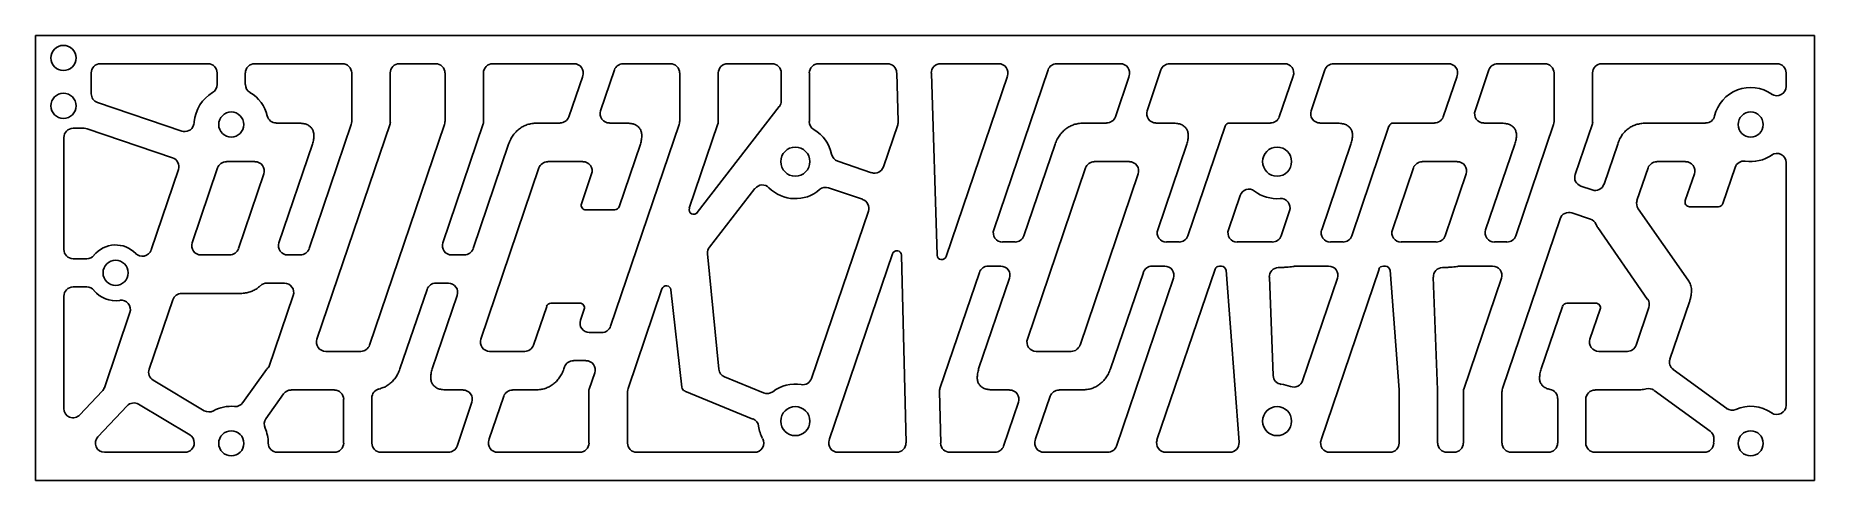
# Model space of a CAD drawing. Header units: inches. Extents: x -6 to 6, y -1.5 to 1.5.
import ezdxf

# ---------------------------------------------------------------- set-up
doc = ezdxf.new("R2010")
doc.units = ezdxf.units.IN
doc.header["$MEASUREMENT"] = 0

msp = doc.modelspace()

# ---------------------------------------------------------------- linework, layer by layer
at = {"color": 7, "linetype": 'Continuous', "lineweight": 25}
for p, q in [((6, 1.5), (-6, 1.5)), ((-6, 1.5), (-6, -1.5)), ((6, -1.5), (6, 1.5)), ((-5.625, 1.108), (-5.625, 1.248)), ((-4.838, 1.31), (-5.562, 1.31)), ((-4.775, 1.248), (-4.775, 1.17)), ((-4.585, 1.248), (-4.585, 1.17)), ((-3.93, 1.31), (-4.522, 1.31)), ((-3.867, 1.248), (-3.867, 0.92)), ((-3.607, 0.915), (-3.607, 1.248)), ((-3.301, 1.31), (-3.545, 1.31)), ((-3.238, 1.248), (-3.238, 0.92)), ((-2.978, 0.915), (-2.978, 1.248)), ((-2.368, 1.31), (-2.916, 1.31)), ((-2.309, 1.227), (-2.403, 0.952)), ((-2.188, 0.993), (-2.095, 1.268)), ((-1.718, 1.31), (-2.036, 1.31)), ((-1.655, 1.248), (-1.655, 0.92)), ((-1.395, 0.915), (-1.395, 1.248)), ((-1.032, 1.31), (-1.332, 1.31)), ((-0.97, 1.06), (-0.97, 1.248)), ((-0.78, 0.92), (-0.78, 1.248)), ((-0.254, 1.31), (-0.718, 1.31)), ((-0.191, 1.249), (-0.181, 0.921)), ((0.043, 1.246), (0.082, 0.019)), ((0.497, 1.31), (0.105, 1.31)), ((0.142, 0.01), (0.556, 1.227)), ((0.83, 1.268), (0.464, 0.19)), ((1.318, 1.31), (0.889, 1.31)), ((1.378, 1.227), (1.284, 0.952)), ((1.498, 0.993), (1.592, 1.268)), ((2.425, 1.31), (1.651, 1.31)), ((2.39, 0.952), (2.484, 1.227)), ((2.605, 0.993), (2.698, 1.268)), ((3.531, 1.31), (2.757, 1.31)), ((3.496, 0.952), (3.59, 1.227)), ((3.711, 0.993), (3.804, 1.268)), ((4.181, 1.31), (3.863, 1.31)), ((4.244, 1.248), (4.244, 0.92)), ((4.504, 0.915), (4.504, 1.248)), ((5.747, 1.31), (4.566, 1.31)), ((5.81, 1.157), (5.81, 1.248)), ((-5.583, 1.049), (-5.014, 0.856)), ((-1.536, 0.307), (-0.983, 1.022)), ((-5.747, 0.875), (-5.672, 0.875)), ((-5.652, 0.872), (-5.076, 0.676)), ((-4.935, 0.895), (-4.933, 0.902)), ((-4.376, 0.91), (-4.226, 0.91)), ((-4.155, 0.063), (-3.871, 0.9)), ((-3.609, 0.905), (-4.102, -0.547)), ((-3.747, -0.587), (-3.242, 0.9)), ((-2.98, 0.905), (-3.252, 0.103)), ((-2.619, 0.91), (-2.462, 0.91)), ((-2.129, 0.91), (-2.014, 0.91)), ((-2.121, -0.46), (-1.659, 0.9)), ((-1.397, 0.905), (-1.59, 0.336)), ((-0.281, 0.614), (-0.184, 0.899)), ((1.067, 0.91), (1.225, 0.91)), ((1.558, 0.91), (1.673, 0.91)), ((1.773, 0.15), (2.024, 0.889)), ((2.054, 0.91), (2.331, 0.91)), ((2.664, 0.91), (2.779, 0.91)), ((2.879, 0.15), (3.13, 0.889)), ((3.16, 0.91), (3.437, 0.91)), ((3.77, 0.91), (3.885, 0.91)), ((3.985, 0.15), (4.24, 0.9)), ((4.502, 0.905), (4.386, 0.564)), ((4.863, 0.91), (5.266, 0.91)), ((-5.81, 0.812), (-5.81, 0.058)), ((-4.132, 0.768), (-4.358, 0.103)), ((-3.049, 0.063), (-2.809, 0.768)), ((-1.92, 0.768), (-2.064, 0.346)), ((0.667, 0.15), (0.877, 0.768)), ((1.767, 0.768), (1.57, 0.19)), ((2.873, 0.768), (2.676, 0.19)), ((3.979, 0.768), (3.782, 0.19)), ((4.581, 0.498), (4.673, 0.768)), ((-4.773, 0.607), (-4.944, 0.103)), ((-4.52, 0.65), (-4.713, 0.65)), ((-2.604, 0.607), (-2.996, -0.547)), ((-2.308, 0.65), (-2.545, 0.65)), ((-0.589, 0.653), (-0.36, 0.575)), ((1.083, 0.607), (0.691, -0.547)), ((1.379, 0.65), (1.142, 0.65)), ((3.295, 0.607), (3.153, 0.19)), ((3.591, 0.65), (3.354, 0.65)), ((4.878, 0.607), (4.803, 0.387)), ((5.131, 0.65), (4.937, 0.65)), ((5.465, 0.611), (5.382, 0.367)), ((5.81, -0.993), (5.81, 0.643)), ((-5.221, 0.054), (-5.036, 0.596)), ((-4.632, 0.063), (-4.461, 0.567)), ((-2.317, 0.366), (-2.249, 0.567)), ((1.046, -0.587), (1.438, 0.567)), ((3.508, 0.15), (3.65, 0.567)), ((4.501, 0.459), (4.425, 0.484)), ((5.129, 0.387), (5.19, 0.567)), ((-1.147, 0.469), (-1.454, 0.073)), ((-0.65, 0.473), (-0.421, 0.396)), ((2.126, 0.422), (2.047, 0.19)), ((-2.093, 0.324), (-2.288, 0.324)), ((-0.766, -0.812), (-0.382, 0.316)), ((2.402, 0.15), (2.46, 0.318)), ((4.285, 0.265), (3.895, -0.88)), ((4.489, 0.262), (4.364, 0.305)), ((4.811, 0.331), (5.149, -0.15)), ((5.353, 0.346), (5.158, 0.346)), ((4.875, -0.279), (4.538, 0.205)), ((-4.884, 0.021), (-4.691, 0.021)), ((-4.299, 0.021), (-4.214, 0.021)), ((-3.193, 0.021), (-3.108, 0.021)), ((-1.467, 0.029), (-1.391, -0.75)), ((-0.22, 0.028), (-0.647, -1.227)), ((-0.128, -1.246), (-0.159, 0.019)), ((0.608, 0.108), (0.523, 0.108)), ((1.714, 0.108), (1.629, 0.108)), ((2.106, 0.108), (2.343, 0.108)), ((2.82, 0.108), (2.735, 0.108)), ((3.212, 0.108), (3.449, 0.108)), ((3.926, 0.108), (3.841, 0.108)), ((-5.654, -0.005), (-5.747, -0.005)), ((0.367, -0.097), (0.101, -0.879)), ((0.511, -0.054), (0.426, -0.054)), ((1.473, -0.097), (1.251, -0.748)), ((1.617, -0.054), (1.532, -0.054)), ((1.957, -0.076), (1.565, -1.227)), ((2, -0.054), (1.986, -0.054)), ((2.119, -1.243), (2.031, -0.083)), ((2.723, -0.054), (2.504, -0.054)), ((3.063, -0.076), (2.672, -1.227)), ((3.106, -0.054), (3.092, -0.054)), ((3.198, -0.888), (3.137, -0.083)), ((3.829, -0.054), (3.61, -0.054)), ((-5.654, -0.195), (-5.747, -0.195)), ((-4.616, -0.239), (-5.015, -0.239)), ((-4.439, -0.169), (-4.321, -0.169)), ((-3.359, -0.212), (-3.542, -0.748)), ((-3.215, -0.169), (-3.3, -0.169)), ((-1.775, -0.208), (-2.003, -0.88)), ((-1.64, -0.872), (-1.714, -0.215)), ((0.362, -0.748), (0.57, -0.137)), ((1.292, -1.268), (1.676, -0.137)), ((2.323, -0.13), (2.349, -0.792)), ((2.547, -0.829), (2.782, -0.137)), ((3.429, -0.13), (3.458, -0.889)), ((3.634, -0.885), (3.888, -0.137)), ((-5.81, -0.258), (-5.81, -1.015)), ((-5.074, -0.282), (-5.234, -0.75)), ((-4.427, -0.736), (-4.262, -0.252)), ((-3.325, -0.748), (-3.156, -0.252)), ((-2.641, -0.587), (-2.552, -0.326)), ((-2.523, -0.304), (-2.328, -0.304)), ((-2.299, -0.346), (-2.324, -0.42)), ((4.157, -0.748), (4.301, -0.326)), ((4.33, -0.304), (4.525, -0.304)), ((4.554, -0.346), (4.486, -0.547)), ((4.797, -0.587), (4.883, -0.334)), ((5.157, -0.296), (5.025, -0.682)), ((-5.536, -0.875), (-5.364, -0.367)), ((-2.18, -0.502), (-2.265, -0.502)), ((-4.043, -0.63), (-3.806, -0.63)), ((-2.937, -0.63), (-2.7, -0.63)), ((-2.287, -0.692), (-2.372, -0.692)), ((0.75, -0.63), (0.986, -0.63)), ((4.545, -0.63), (4.738, -0.63)), ((-5.207, -0.824), (-4.863, -1.03)), ((-4.601, -0.975), (-4.442, -0.751)), ((-2.431, -0.735), (-2.436, -0.748)), ((-2.265, -0.885), (-2.228, -0.775)), ((-1.089, -0.91), (-1.353, -0.802)), ((5.408, -1.014), (5.048, -0.753)), ((-5.55, -0.898), (-5.702, -1.058)), ((-4.446, -1.085), (-4.327, -0.916)), ((-3.984, -0.89), (-4.276, -0.89)), ((-3.922, -0.953), (-3.922, -1.248)), ((-3.732, -1.248), (-3.732, -0.944)), ((-3.116, -0.89), (-3.231, -0.89)), ((-2.942, -1.227), (-2.842, -0.932)), ((-2.626, -0.89), (-2.783, -0.89)), ((-2.267, -0.895), (-2.267, -1.248)), ((-2.007, -1.248), (-2.007, -0.9)), ((-1.621, -0.897), (-1.161, -1.086)), ((0.106, -1.249), (0.097, -0.901)), ((0.571, -0.89), (0.456, -0.89)), ((0.744, -1.227), (0.844, -0.932)), ((1.061, -0.89), (0.904, -0.89)), ((3.198, -0.892), (3.198, -1.248)), ((3.458, -1.248), (3.458, -0.891)), ((3.632, -0.895), (3.632, -1.248)), ((3.892, -1.248), (3.892, -0.9)), ((4.268, -0.948), (4.268, -1.248)), ((4.458, -1.248), (4.458, -0.953)), ((4.813, -0.89), (4.52, -0.89)), ((5.296, -1.168), (4.918, -0.893)), ((-5.579, -1.205), (-5.383, -0.997)), ((-5.305, -0.986), (-4.96, -1.193)), ((-3.056, -0.973), (-3.157, -1.268)), ((0.63, -0.973), (0.53, -1.268)), ((-5.534, -1.31), (-4.992, -1.31)), ((-4.368, -1.31), (-3.984, -1.31)), ((-3.669, -1.31), (-3.216, -1.31)), ((-2.883, -1.31), (-2.329, -1.31)), ((-1.944, -1.31), (-1.15, -1.31)), ((-0.587, -1.31), (-0.191, -1.31)), ((0.168, -1.31), (0.471, -1.31)), ((0.803, -1.31), (1.232, -1.31)), ((1.625, -1.31), (2.056, -1.31)), ((2.731, -1.31), (3.136, -1.31)), ((3.521, -1.31), (3.569, -1.31)), ((3.955, -1.31), (4.205, -1.31)), ((4.52, -1.31), (5.258, -1.31)), ((-6, -1.5), (6, -1.5))]:
    msp.add_line(p, q, dxfattribs=at)
for centre, radius in [((-5.812, 1.349), 0.0848), ((-5.812, 1.026), 0.0848), ((-4.68, 0.9), 0.0847), ((5.57, 0.9), 0.0847), ((-0.875, 0.65), 0.098), ((2.375, 0.65), 0.098), ((-5.46, -0.1), 0.0847), ((-0.875, -1.1), 0.098), ((2.375, -1.1), 0.098), ((-4.68, -1.25), 0.0848), ((5.57, -1.25), 0.0847)]:
    msp.add_circle(centre, radius, dxfattribs=at)
for centre, radius, start, end in [((-5.562, 1.248), 0.0625, 90, 180), ((-4.838, 1.248), 0.0625, 0, 90), ((-4.522, 1.248), 0.0625, 90, 180), ((-3.93, 1.248), 0.0625, 0, 90), ((-3.545, 1.248), 0.0625, 90, 180), ((-3.301, 1.248), 0.0625, 0, 90), ((-2.916, 1.248), 0.0625, 90, 180), ((-2.368, 1.248), 0.0625, 341.2434, 90), ((-2.036, 1.248), 0.0625, 90, 161.2434), ((-1.718, 1.248), 0.0625, 0, 90), ((-1.332, 1.248), 0.0625, 90, 180), ((-1.032, 1.248), 0.0625, 0, 90), ((-0.718, 1.248), 0.0625, 90, 180), ((-0.254, 1.248), 0.0625, 1.8189, 90), ((0.105, 1.248), 0.0625, 90, 181.8189), ((0.497, 1.248), 0.0625, 341.2324, 90), ((0.889, 1.248), 0.0625, 90, 161.2324), ((1.318, 1.248), 0.0625, 341.2334, 90), ((1.651, 1.248), 0.0625, 90, 161.2334), ((2.425, 1.248), 0.0625, 341.2324, 90), ((2.757, 1.248), 0.0625, 90, 161.2324), ((3.531, 1.248), 0.0625, 341.2324, 90), ((3.863, 1.248), 0.0625, 90, 161.2324), ((4.181, 1.248), 0.0625, 0, 90), ((4.566, 1.248), 0.0625, 90, 180), ((5.747, 1.248), 0.0625, 0, 90), ((-5.562, 1.108), 0.0625, 180, 251.229), ((-4.68, 0.9), 0.25, 120.265, 175.8674), ((-4.838, 1.17), 0.0625, 300.265, 0), ((-4.522, 1.17), 0.0625, 180, 239.735), ((-4.68, 0.9), 0.25, 13.4148, 59.735), ((5.57, 0.9), 0.25, 55.3891, 166.5852), ((5.747, 1.157), 0.0625, 235.3891, 0), ((-2.129, 0.973), 0.0625, 161.2434, 270), ((-1.032, 1.06), 0.0625, 322.308, 0), ((1.558, 0.973), 0.0625, 161.2334, 270), ((2.664, 0.973), 0.0625, 161.2324, 270), ((3.77, 0.973), 0.0625, 161.2324, 270), ((-5.747, 0.812), 0.0625, 90, 180), ((-5.672, 0.812), 0.0625, 71.229, 90), ((-4.994, 0.915), 0.0625, 251.229, 341.2324), ((-4.992, 0.923), 0.0625, 341.2324, 355.8674), ((-4.376, 0.973), 0.0625, 193.4148, 270), ((-3.93, 0.92), 0.0625, 341.2285, 0), ((-3.638, 0.915), 0.0313, 341.2328, 0), ((-3.301, 0.92), 0.0625, 341.2328, 0), ((-3.009, 0.915), 0.0312, 341.2285, 0), ((-2.462, 0.973), 0.0625, 270, 341.2434), ((-1.718, 0.92), 0.0625, 341.2324, 0), ((-1.426, 0.915), 0.0313, 341.24, 0), ((-0.718, 0.92), 0.0625, 180, 239.735), ((-0.875, 0.65), 0.25, 11.4974, 59.735), ((-0.243, 0.919), 0.0625, 341.2324, 1.8189), ((1.225, 0.973), 0.0625, 270, 341.2334), ((2.054, 0.879), 0.0312, 90, 161.2324), ((2.331, 0.973), 0.0625, 270, 341.2324), ((3.16, 0.879), 0.0313, 90, 161.2324), ((3.437, 0.973), 0.0625, 270, 341.2324), ((4.181, 0.92), 0.0625, 341.2324, 0), ((4.473, 0.915), 0.0313, 341.2324, 0), ((5.266, 0.973), 0.0625, 270, 346.5852), ((-5.096, 0.617), 0.0625, 341.2324, 71.229), ((-4.713, 0.587), 0.0625, 90, 161.2508), ((-4.52, 0.587), 0.0625, 341.2508, 90), ((-2.545, 0.587), 0.0625, 90, 161.2334), ((-2.308, 0.587), 0.0625, 341.2434, 90), ((-0.569, 0.712), 0.0625, 191.4974, 251.2324), ((-0.34, 0.635), 0.0625, 251.2324, 341.2324), ((1.142, 0.587), 0.0625, 90, 161.2334), ((1.379, 0.587), 0.0625, 341.2334, 90), ((3.354, 0.587), 0.0625, 90, 161.2328), ((3.591, 0.587), 0.0625, 341.2541, 90), ((4.937, 0.587), 0.0625, 90, 161.2672), ((5.131, 0.587), 0.0625, 341.2587, 90), ((5.524, 0.591), 0.0625, 81.5509, 161.2499), ((5.57, 0.9), 0.25, 261.5509, 304.6109), ((5.747, 0.643), 0.0625, 0, 124.6109), ((-1.097, 0.43), 0.0625, 44.6669, 142.1601), ((4.445, 0.544), 0.0625, 161.2324, 251.2324), ((4.521, 0.518), 0.0625, 251.2324, 341.2186), ((-2.288, 0.356), 0.0313, 161.2434, 270), ((-0.875, 0.65), 0.25, 224.6669, 310.9674), ((-0.67, 0.414), 0.0625, 71.2324, 130.9674), ((-0.441, 0.336), 0.0625, 341.2324, 71.2324), ((2.185, 0.402), 0.0625, 52.5735, 161.2328), ((2.375, 0.65), 0.25, 232.5735, 274.6555), ((2.4, 0.339), 0.0625, 341.2541, 94.6555), ((4.863, 0.367), 0.0625, 161.2672, 215.0459), ((5.158, 0.377), 0.0312, 161.2587, 270), ((5.353, 0.377), 0.0312, 270, 341.2499), ((-2.093, 0.356), 0.0312, 270, 341.2243), ((-1.56, 0.326), 0.0312, 161.24, 322.308), ((4.344, 0.245), 0.0625, 71.2324, 161.2324), ((4.469, 0.203), 0.0625, 23.6895, 71.2324), ((0.523, 0.17), 0.0625, 161.2324, 270), ((0.608, 0.17), 0.0625, 270, 341.2238), ((1.629, 0.17), 0.0625, 161.2238, 270), ((1.714, 0.17), 0.0625, 270, 341.2324), ((2.106, 0.17), 0.0625, 161.2328, 270), ((2.343, 0.17), 0.0625, 270, 341.2541), ((2.735, 0.17), 0.0625, 161.229, 270), ((2.82, 0.17), 0.0625, 270, 341.2324), ((3.212, 0.17), 0.0625, 161.2328, 270), ((3.449, 0.17), 0.0625, 270, 341.2541), ((3.841, 0.17), 0.0625, 161.229, 270), ((3.926, 0.17), 0.0625, 270, 341.2324), ((-5.747, 0.058), 0.0625, 180, 270), ((-5.654, 0.058), 0.0625, 270, 320.9499), ((-5.46, -0.1), 0.188, 43.9904, 140.9499), ((-5.28, 0.074), 0.0625, 223.9904, 341.2324), ((-4.884, 0.083), 0.0625, 161.2508, 270), ((-4.691, 0.083), 0.0625, 270, 341.2508), ((-4.299, 0.083), 0.0625, 161.2292, 270), ((-4.214, 0.083), 0.0625, 270, 341.2285), ((-3.193, 0.083), 0.0625, 161.2285, 270), ((-3.108, 0.083), 0.0625, 270, 341.2238), ((-1.405, 0.035), 0.0625, 142.1601, 185.5394), ((-0.19, 0.018), 0.0312, 1.388, 161.223), ((0.113, 0.02), 0.0312, 181.8189, 341.2269), ((0.426, -0.117), 0.0625, 90, 161.2324), ((0.511, -0.117), 0.0625, 341.2238, 90), ((1.532, -0.117), 0.0625, 90, 161.2238), ((1.617, -0.117), 0.0625, 341.2324, 90), ((1.986, -0.086), 0.0312, 90, 161.2328), ((2, -0.086), 0.0312, 4.3134, 90), ((2.385, -0.127), 0.0625, 91.5011, 182.2135), ((2.504, -0.117), 0.0625, 90, 100.897), ((2.723, -0.117), 0.0625, 341.2324, 90), ((3.092, -0.086), 0.0312, 90, 161.2328), ((3.106, -0.086), 0.0313, 4.3134, 90), ((3.492, -0.127), 0.0625, 91.5011, 182.2135), ((3.61, -0.117), 0.0625, 90, 100.897), ((3.829, -0.117), 0.0625, 341.2324, 90), ((-5.747, -0.258), 0.0625, 90, 180), ((-5.654, -0.258), 0.0625, 39.0501, 90), ((-5.46, -0.1), 0.188, 219.0501, 278.4744), ((-5.015, -0.302), 0.0625, 90, 161.2166), ((-4.439, -0.232), 0.0625, 90, 133.6158), ((-4.321, -0.232), 0.0625, 341.2285, 90), ((-3.3, -0.232), 0.0625, 90, 161.2285), ((-3.215, -0.232), 0.0625, 341.2238, 90), ((-1.745, -0.218), 0.0312, 6.4344, 161.2224), ((-5.423, -0.347), 0.0625, 341.2324, 98.4744), ((-2.523, -0.336), 0.0312, 90, 161.2434), ((-2.328, -0.336), 0.0312, 341.2243, 90), ((4.33, -0.336), 0.0312, 90, 161.2243), ((4.525, -0.336), 0.0312, 341.2434, 90), ((4.824, -0.314), 0.0625, 341.2434, 34.8691), ((-2.265, -0.44), 0.0625, 161.2243, 270), ((-2.18, -0.44), 0.0625, 270, 341.2324), ((-4.043, -0.567), 0.0625, 161.2328, 270), ((-3.806, -0.567), 0.0625, 270, 341.2328), ((-2.937, -0.567), 0.0625, 161.2334, 270), ((-2.7, -0.567), 0.0625, 270, 341.2434), ((0.75, -0.567), 0.0625, 161.2334, 270), ((0.986, -0.567), 0.0625, 270, 341.2334), ((4.545, -0.567), 0.0625, 161.2434, 270), ((4.738, -0.567), 0.0625, 270, 341.2434), ((-2.372, -0.755), 0.0625, 90, 161.2243), ((-2.287, -0.755), 0.0625, 341.2324, 90), ((5.085, -0.702), 0.0625, 161.205, 233.9694), ((-5.175, -0.77), 0.0625, 161.2166, 239.092), ((-4.391, -0.787), 0.0625, 124.3289, 144.6226), ((-1.329, -0.744), 0.0625, 185.5394, 247.7155), ((-0.825, -0.792), 0.0625, 260.7433, 341.2324), ((2.411, -0.79), 0.0625, 182.2135, 263.3709), ((2.488, -0.808), 0.0625, 248.8818, 341.2324), ((-5.596, -0.855), 0.0625, 316.5533, 341.2324), ((-4.276, -0.953), 0.0625, 90, 144.6226), ((-3.984, -0.953), 0.0625, 0, 90), ((-3.669, -0.944), 0.0625, 103.5664, 180), ((-3.116, -0.953), 0.0625, 341.2434, 90), ((-2.783, -0.953), 0.0625, 90, 161.2434), ((-2.236, -0.895), 0.0313, 161.2324, 180), ((-1.944, -0.9), 0.0625, 161.2224, 180), ((-1.609, -0.868), 0.0312, 186.4344, 247.7155), ((-1.065, -0.852), 0.0625, 247.7155, 307.4505), ((-0.875, -1.1), 0.25, 80.7433, 127.4505), ((0.16, -0.9), 0.0625, 161.2324, 181.388), ((0.571, -0.953), 0.0625, 341.2334, 90), ((0.904, -0.953), 0.0625, 90, 161.2334), ((2.375, -1.1), 0.25, 68.8818, 83.3709), ((3.136, -0.892), 0.0625, 0, 4.3134), ((3.427, -0.891), 0.0313, 0, 2.2135), ((3.663, -0.895), 0.0312, 161.2324, 180), ((3.955, -0.9), 0.0625, 161.2324, 180), ((4.205, -0.948), 0.0625, 0, 79.2533), ((4.52, -0.953), 0.0625, 90, 180), ((4.881, -0.943), 0.0625, 53.9694, 104.1737), ((-5.747, -1.015), 0.0625, 180, 316.5533), ((-5.337, -1.04), 0.0625, 59.092, 136.5533), ((-4.831, -0.976), 0.0625, 239.092, 298.827), ((-4.68, -1.25), 0.25, 84.8876, 118.827), ((-4.652, -0.939), 0.0625, 264.8876, 324.6226), ((5.444, -0.964), 0.0625, 233.9694, 293.7044), ((5.57, -1.25), 0.25, 55.3891, 113.7044), ((5.747, -0.993), 0.0625, 235.3891, 0), ((-4.992, -1.246), 0.0625, 359.357, 59.092), ((-4.395, -1.121), 0.0625, 144.6226, 204.3576), ((-4.68, -1.25), 0.25, 0.4584, 24.3576), ((-1.184, -1.143), 0.0625, 7.9805, 67.7155), ((-0.875, -1.1), 0.25, 187.9805, 208.1642), ((5.259, -1.219), 0.0625, 354.2343, 53.9694), ((-5.534, -1.248), 0.0625, 136.5533, 270), ((-4.992, -1.248), 0.0625, 270, 359.5416), ((-4.68, -1.25), 0.25, 179.357, 179.5416), ((-4.368, -1.248), 0.0625, 180.4584, 270), ((-3.984, -1.248), 0.0625, 270, 0), ((-3.669, -1.248), 0.0625, 180, 270), ((-3.216, -1.248), 0.0625, 270, 341.2434), ((-2.883, -1.248), 0.0625, 161.2434, 270), ((-2.329, -1.248), 0.0625, 270, 0), ((-1.944, -1.248), 0.0625, 180, 270), ((-1.15, -1.248), 0.0625, 270, 28.1642), ((-0.587, -1.248), 0.0625, 161.223, 270), ((-0.191, -1.248), 0.0625, 270, 1.388), ((0.168, -1.248), 0.0625, 181.388, 270), ((0.471, -1.248), 0.0625, 270, 341.2334), ((0.803, -1.248), 0.0625, 161.2334, 270), ((1.232, -1.248), 0.0625, 270, 341.2324), ((1.625, -1.248), 0.0625, 161.2328, 270), ((2.056, -1.248), 0.0625, 270, 4.3134), ((2.731, -1.248), 0.0625, 161.2328, 270), ((3.136, -1.248), 0.0625, 270, 0), ((3.521, -1.248), 0.0625, 180, 270), ((3.569, -1.248), 0.0625, 270, 0), ((3.955, -1.248), 0.0625, 180, 270), ((4.205, -1.248), 0.0625, 270, 0), ((4.52, -1.248), 0.0625, 180, 270), ((5.258, -1.248), 0.0625, 270, 359.5416), ((5.57, -1.25), 0.25, 174.2343, 179.5416)]:
    msp.add_arc(centre, radius, start, end, dxfattribs=at)
for points, knots in [([(-4.226, 0.91), (-4.216, 0.909), (-4.197, 0.908), (-4.17, 0.901), (-4.149, 0.889), (-4.134, 0.872), (-4.125, 0.852), (-4.122, 0.827), (-4.124, 0.798), (-4.129, 0.779), (-4.132, 0.768)], [0, 0, 0, 0, 0.148326, 0.276517, 0.386846, 0.48897, 0.592625, 0.708795, 0.842007, 1, 1, 1, 1]), ([(-2.809, 0.768), (-2.805, 0.779), (-2.796, 0.8), (-2.779, 0.828), (-2.759, 0.852), (-2.736, 0.872), (-2.711, 0.889), (-2.683, 0.9), (-2.652, 0.908), (-2.63, 0.909), (-2.619, 0.91)], [0, 0, 0, 0, 0.1389228, 0.2673753, 0.3908431, 0.5083576, 0.6256055, 0.7443315, 0.8682477, 1, 1, 1, 1]), ([(-2.014, 0.91), (-2.004, 0.909), (-1.984, 0.908), (-1.958, 0.901), (-1.937, 0.889), (-1.922, 0.872), (-1.913, 0.852), (-1.91, 0.827), (-1.912, 0.798), (-1.917, 0.779), (-1.92, 0.768)], [0, 0, 0, 0, 0.148326, 0.276517, 0.386846, 0.48897, 0.592625, 0.708795, 0.842007, 1, 1, 1, 1]), ([(0.877, 0.768), (0.882, 0.779), (0.89, 0.8), (0.908, 0.828), (0.928, 0.852), (0.95, 0.872), (0.976, 0.889), (1.004, 0.9), (1.035, 0.908), (1.056, 0.909), (1.067, 0.91)], [0, 0, 0, 0, 0.138923, 0.267375, 0.390843, 0.508358, 0.625605, 0.744332, 0.868248, 1, 1, 1, 1]), ([(1.673, 0.91), (1.683, 0.909), (1.702, 0.908), (1.728, 0.901), (1.75, 0.889), (1.764, 0.872), (1.774, 0.852), (1.777, 0.827), (1.775, 0.798), (1.769, 0.779), (1.767, 0.768)], [0, 0, 0, 0, 0.148326, 0.276517, 0.386846, 0.48897, 0.592625, 0.708795, 0.842007, 1, 1, 1, 1]), ([(2.779, 0.91), (2.789, 0.909), (2.809, 0.908), (2.836, 0.901), (2.858, 0.889), (2.873, 0.872), (2.882, 0.851), (2.885, 0.827), (2.882, 0.798), (2.876, 0.779), (2.873, 0.768)], [0, 0, 0, 0, 0.15278, 0.282398, 0.392696, 0.49458, 0.596237, 0.710701, 0.842472, 1, 1, 1, 1]), ([(3.885, 0.91), (3.895, 0.909), (3.915, 0.908), (3.942, 0.901), (3.964, 0.889), (3.979, 0.872), (3.988, 0.851), (3.991, 0.827), (3.988, 0.798), (3.982, 0.779), (3.979, 0.768)], [0, 0, 0, 0, 0.15278, 0.282398, 0.392696, 0.49458, 0.596237, 0.710701, 0.842472, 1, 1, 1, 1]), ([(4.673, 0.768), (4.677, 0.779), (4.685, 0.8), (4.701, 0.828), (4.72, 0.852), (4.743, 0.872), (4.768, 0.889), (4.797, 0.9), (4.829, 0.908), (4.851, 0.909), (4.863, 0.91)], [0, 0, 0, 0, 0.136654, 0.262424, 0.383582, 0.500502, 0.617156, 0.737743, 0.863619, 1, 1, 1, 1]), ([(2.493, -0.056), (2.489, -0.056), (2.479, -0.058), (2.461, -0.06), (2.438, -0.062), (2.413, -0.064), (2.395, -0.065), (2.385, -0.065), (2.384, -0.065)], [0.1017126, 0.1017126, 0.1017126, 0.1017126, 0.1605495, 0.263789, 0.3806465, 0.5131874, 0.6596366, 0.6706294, 0.6706294, 0.6706294, 0.6706294]), ([(3.599, -0.056), (3.595, -0.056), (3.585, -0.058), (3.567, -0.06), (3.545, -0.062), (3.519, -0.064), (3.501, -0.065), (3.491, -0.065), (3.49, -0.065)], [0.1017126, 0.1017126, 0.1017126, 0.1017126, 0.1605495, 0.263789, 0.3806465, 0.5131874, 0.6596366, 0.6706294, 0.6706294, 0.6706294, 0.6706294]), ([(-4.483, -0.186), (-4.488, -0.192), (-4.501, -0.203), (-4.525, -0.218), (-4.553, -0.229), (-4.584, -0.237), (-4.605, -0.239), (-4.616, -0.239)], [0.4186394, 0.4186394, 0.4186394, 0.4186394, 0.5083576, 0.6256055, 0.7443315, 0.8682477, 1, 1, 1, 1]), ([(5.149, -0.15), (5.152, -0.155), (5.158, -0.164), (5.164, -0.18), (5.169, -0.197), (5.171, -0.214), (5.17, -0.233), (5.168, -0.253), (5.164, -0.275), (5.159, -0.289), (5.157, -0.296)], [0, 0, 0, 0, 0.10925, 0.220494, 0.331648, 0.448649, 0.57384, 0.706396, 0.847991, 1, 1, 1, 1]), ([(-3.542, -0.748), (-3.546, -0.759), (-3.555, -0.78), (-3.572, -0.808), (-3.592, -0.832), (-3.615, -0.852), (-3.64, -0.869), (-3.664, -0.878), (-3.679, -0.882), (-3.684, -0.884)], [0, 0, 0, 0, 0.1389228, 0.2673753, 0.3908431, 0.5083576, 0.6256055, 0.7443315, 0.8093356, 0.8093356, 0.8093356, 0.8093356]), ([(-3.231, -0.89), (-3.241, -0.889), (-3.261, -0.888), (-3.287, -0.881), (-3.308, -0.869), (-3.323, -0.852), (-3.332, -0.832), (-3.335, -0.807), (-3.333, -0.778), (-3.328, -0.759), (-3.325, -0.748)], [0, 0, 0, 0, 0.148326, 0.276517, 0.386846, 0.48897, 0.592625, 0.708795, 0.842007, 1, 1, 1, 1]), ([(-2.436, -0.748), (-2.44, -0.759), (-2.449, -0.78), (-2.466, -0.808), (-2.486, -0.832), (-2.509, -0.852), (-2.534, -0.869), (-2.562, -0.88), (-2.593, -0.888), (-2.615, -0.889), (-2.626, -0.89)], [0, 0, 0, 0, 0.138923, 0.267375, 0.390843, 0.508358, 0.625605, 0.744332, 0.868248, 1, 1, 1, 1]), ([(0.456, -0.89), (0.446, -0.889), (0.426, -0.888), (0.4, -0.881), (0.379, -0.869), (0.364, -0.852), (0.354, -0.832), (0.352, -0.807), (0.354, -0.778), (0.359, -0.759), (0.362, -0.748)], [0, 0, 0, 0, 0.148326, 0.276517, 0.386846, 0.48897, 0.592625, 0.708795, 0.842007, 1, 1, 1, 1]), ([(1.251, -0.748), (1.247, -0.759), (1.238, -0.78), (1.221, -0.808), (1.201, -0.832), (1.178, -0.852), (1.153, -0.869), (1.125, -0.88), (1.094, -0.888), (1.072, -0.889), (1.061, -0.89)], [0, 0, 0, 0, 0.138923, 0.267375, 0.390843, 0.508358, 0.625605, 0.744332, 0.868248, 1, 1, 1, 1]), ([(4.217, -0.886), (4.209, -0.885), (4.193, -0.88), (4.172, -0.869), (4.157, -0.852), (4.147, -0.831), (4.145, -0.807), (4.148, -0.778), (4.154, -0.759), (4.157, -0.748)], [0.1621465, 0.1621465, 0.1621465, 0.1621465, 0.2823976, 0.3926961, 0.4945798, 0.5962374, 0.7107013, 0.8424722, 1, 1, 1, 1]), ([(4.866, -0.883), (4.86, -0.884), (4.842, -0.888), (4.824, -0.889), (4.813, -0.89)], [0.7909757, 0.7909757, 0.7909757, 0.7909757, 0.8636186, 1, 1, 1, 1])]:
    msp.add_open_spline(points, degree=3, knots=knots, dxfattribs=at)
msp.add_open_spline([(4.538, 0.205), (4.534, 0.213), (4.53, 0.22), (4.526, 0.228)], degree=3, dxfattribs=at)

doc.saveas('drawing.dxf')
